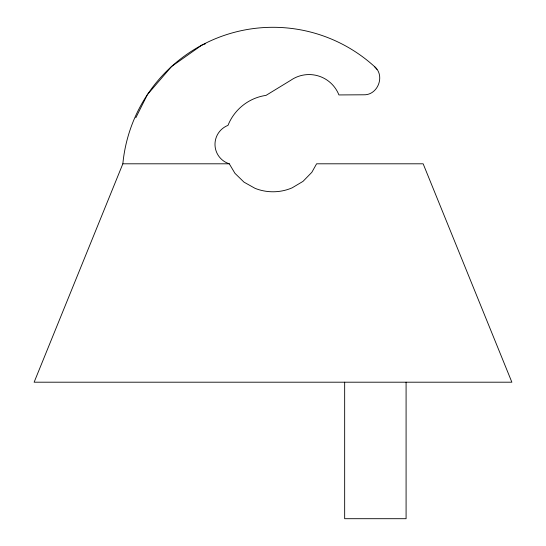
<?xml version="1.0" encoding="UTF-8"?>
<svg xmlns="http://www.w3.org/2000/svg" width="546" height="546" viewBox="0 0 546 546"><rect width="100%" height="100%" fill="white"/><g stroke="black" fill="none" stroke-linecap="round" stroke-linejoin="round"><path stroke-width="0.82" d="M122.85 163.8L34.125 382.2L511.875 382.2L423.15 163.8L316.598 163.8L311.827 172.318L303.003 181.374L292.13 187.844A47.434 46.335 0 0 1 255.05 188.336L244.007 182.152L234.951 173.328L229.279 163.8A20.366 20.366 0 0 1 227.989 125.375A48.458 48.458 0 0 1 266.045 95.373L290.738 80.303A32.084 32.084 0 0 1 338.916 94.936L363.704 94.792C377.928 95.373 385.476 75.553 374.46 66.523A150.833 150.833 0 0 0 122.85 163.8L229.279 163.8M135.817 117.765L147.42 94.588L171.54 66.523L201.767 45.181L205.433 43.762M374.46 66.523L376.924 69.39M406.087 382.2L406.087 518.7L344.663 518.7L344.663 382.2"/></g></svg>
